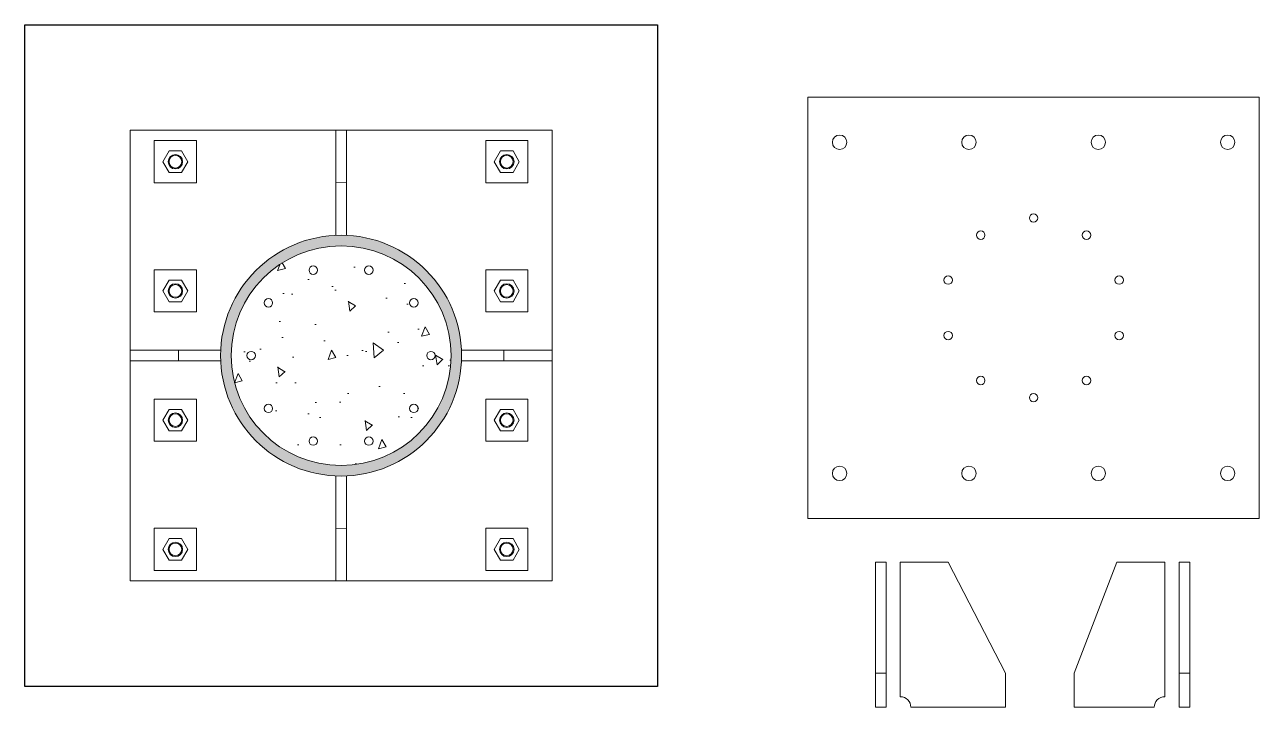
# Model space of a CAD drawing. Header units: millimetres. Extents: x -6949 to 305728, y -55091 to 76684.
# Drawn here: x 19553 to 21894, y -55010 to -53714 of the extents above; entities that cross this region are included whole.
import ezdxf

# ---------------------------------------------------------------- set-up
doc = ezdxf.new("R2010")
doc.units = ezdxf.units.MM
for name, color, linetype, lineweight in [('armatura', 1, 'Continuous', 15), ('bulloni', 5, 'Continuous', 18), ('cemento', 253, 'Continuous', 9), ('piastra', 30, 'Continuous', 18), ('S-COLS', 7, 'Continuous', 18)]:
    doc.layers.add(name, color=color, linetype=linetype, lineweight=lineweight)

# ---------------------------------------------------------------- blocks, each defined once
blk = doc.blocks.new('*U76')
at = {"layer": 'bulloni'}
blk.add_lwpolyline([(-23.7, 0), (-11.8, -20.5), (11.8, -20.5), (23.7, 0), (11.8, 20.5), (-11.8, 20.5)], close=True, dxfattribs=at)
for radius in [13.7, 12]:
    blk.add_circle((0, 0), radius, dxfattribs=at)
blk = doc.blocks.new('*U77')
at = {"color": 0, "linetype": 'ByBlock', "lineweight": -2, "transparency": 16777216}
for p in [(0, 735.9), (0, 490.6), (0, 245.3), (0, 0)]:
    blk.add_blockref('*U76', p, dxfattribs=at)
blk = doc.blocks.new('*U78')
at = {"layer": 'bulloni'}
blk.add_lwpolyline([(-23.7, 0), (-11.8, -20.5), (11.8, -20.5), (23.7, 0), (11.8, 20.5), (-11.8, 20.5)], close=True, dxfattribs=at)
for radius in [13.7, 12]:
    blk.add_circle((0, 0), radius, dxfattribs=at)
blk = doc.blocks.new('*U79')
at = {"color": 0, "linetype": 'ByBlock', "lineweight": -2, "transparency": 16777216}
for p in [(0, 735.9), (0, 490.6), (0, 245.3), (0, 0)]:
    blk.add_blockref('*U78', p, dxfattribs=at)
blk = doc.blocks.new('*U86')
blk.add_circle((0, 0), 8)
blk = doc.blocks.new('*U87')
at = {"layer": 'piastra', "color": 0, "linetype": 'ByBlock', "lineweight": -2, "transparency": 16777216}
for p, rotation in [((17476.4, -55119), 287.9999999999999), ((17581.8, -55119), 251.9999999999999), ((17391.2, -55180.9), 323.9999999999998), ((17667, -55180.9), 215.9999999999999), ((17699.6, -55281.1), 180), ((17391.2, -55381.4), 35.99999999999999), ((17667, -55381.4), 143.9999999999999), ((17476.4, -55443.3), 71.99999999999996), ((17581.8, -55443.3), 108)]:
    blk.add_blockref('*U86', p, dxfattribs=dict(at, rotation=rotation))
blk.add_blockref('*U86', (17358.6, -55281.1), dxfattribs=at)
blk = doc.blocks.new('*U580')
blk.add_circle((0, 0), 8)
blk = doc.blocks.new('*U581')
at = {"layer": 'armatura', "color": 0, "linetype": 'ByBlock', "lineweight": -2, "transparency": 16777216}
for p, rotation in [((17476.4, -55119), 287.9999999999999), ((17581.8, -55119), 251.9999999999999), ((17391.2, -55180.9), 323.9999999999998), ((17667, -55180.9), 215.9999999999999), ((17699.6, -55281.1), 180), ((17391.2, -55381.4), 35.99999999999999), ((17667, -55381.4), 143.9999999999999), ((17476.4, -55443.3), 71.99999999999996), ((17581.8, -55443.3), 108)]:
    blk.add_blockref('*U580', p, dxfattribs=dict(at, rotation=rotation))
blk.add_blockref('*U580', (17358.6, -55281.1), dxfattribs=at)
blk = doc.blocks.new('*U582')
at = {"true_color": 0xc7c8ca}
h = blk.add_hatch(color=9, dxfattribs=at)
h.dxf.hatch_style = 1
h.paths.add_polyline_path([(-228.5, 0, 1), (228.5, 0, 1)])
h.paths.add_polyline_path([(-208.5, 0, -1), (208.5, 0, -1)], flags=16)
h.paths.add_polyline_path([(-145.9, -100.2, -1), (-129.9, -100.2, -1)], flags=0)
h.paths.add_polyline_path([(-178.5, 0, -1), (-162.5, 0, -1)], flags=0)
h.paths.add_polyline_path([(-60.7, -162.2, -1), (-44.7, -162.2, -1)], flags=0)
h.paths.add_polyline_path([(-145.9, 100.2, -1), (-129.9, 100.2, -1)], flags=0)
h.paths.add_polyline_path([(44.7, -162.2, -1), (60.7, -162.2, -1)], flags=0)
h.paths.add_polyline_path([(-60.7, 162.2, -1), (-44.7, 162.2, -1)], flags=0)
h.paths.add_polyline_path([(129.9, -100.2, -1), (145.9, -100.2, -1)], flags=0)
h.paths.add_polyline_path([(44.7, 162.2, -1), (60.7, 162.2, -1)], flags=0)
h.paths.add_polyline_path([(162.5, 0, -1), (178.5, 0, -1)], flags=0)
h.paths.add_polyline_path([(129.9, 100.2, -1), (145.9, 100.2, -1)], flags=0)
blk = doc.blocks.new('*U583')
at = {"layer": 'piastra', "color": 0, "linetype": 'ByBlock', "lineweight": -2, "transparency": 16777216}
blk.add_blockref('*U582', (0, 0), dxfattribs=at)

msp = doc.modelspace()

# ---------------------------------------------------------------- hatches: boundary and pattern name
at = {"layer": 'cemento'}
h = msp.add_hatch(dxfattribs=at)
h.set_pattern_fill('AR-CONC', color=256, angle=48)
h.set_pattern_definition([(98, (-142848.3, -54696.4), (133.75039, 124.72426), [19.05, -209.55]), (43, (-142848.3, -54696.4), (-165.56536, 101.65102), [15.24, -167.64058]), (148.45144, (-142837.16, -54686), (-31.81497, 226.37527), [16.19, -178.09024]), (94.1842, (-142886.06, -54662.4), (212.63082, 173.31918), [28.575, -314.325]), (144.63556, (-142868.34, -54647.96), (-25.01907, 341.98605), [24.285, -267.1356]), (39.18415, (-142886.06, -54662.4), (-25.01907, 341.98605), [22.85997, -251.45973]), (69, (-142859.62, -54652.03), (177.44768, 44.24268), [19.05, -209.55]), (14, (-142859.62, -54652.03), (-95.5247, 169.17366), [15.24, -167.64]), (119.45145, (-142844.84, -54648.34), (81.92298, 213.41634), [16.19, -178.08994]), (85.5, (-142848.306, -54696.4), (-60.76996, 58.873644), [0, -165.608, 0, -170.18, 0, -168.275]), (55.5, (-142848.31, -54696.4), (-29.737594, 116.690575), [0, -97.028, 0, -161.798, 0, -64.135]), (15.5, (-142886.21, -54738.49), (94.985104, 96.93017), [0, -63.5, 0, -198.12, 0, -262.89]), (5.5, (-142903.2, -54757.37), (80.2222, 127.09508), [0, -82.55, 0, -131.572, 0, -186.69])])
h.paths.add_polyline_path([(19944.3045, -54342.0716, 1), (20361.3045, -54342.0716, 1)])
h.paths.add_polyline_path([(20006.8671, -54442.289, -1), (20022.8671, -54442.289, -1)], flags=16)
h.paths.add_polyline_path([(19974.3045, -54342.0716, -1), (19990.3045, -54342.0716, -1)], flags=16)
h.paths.add_polyline_path([(20092.1171, -54504.2268, -1), (20108.1171, -54504.2268, -1)], flags=16)
h.paths.add_polyline_path([(20006.8671, -54241.8543, -1), (20022.8671, -54241.8543, -1)], flags=16)
h.paths.add_polyline_path([(20197.4919, -54504.2268, -1), (20213.4919, -54504.2268, -1)], flags=16)
h.paths.add_polyline_path([(20092.1171, -54179.9165, -1), (20108.1171, -54179.9165, -1)], flags=16)
h.paths.add_polyline_path([(20282.7419, -54442.289, -1), (20298.7419, -54442.289, -1)], flags=16)
h.paths.add_polyline_path([(20197.4919, -54179.9165, -1), (20213.4919, -54179.9165, -1)], flags=16)
h.paths.add_polyline_path([(20315.3045, -54342.0716, -1), (20331.3045, -54342.0716, -1)], flags=16)
h.paths.add_polyline_path([(20282.7419, -54241.8543, -1), (20298.7419, -54241.8543, -1)], flags=16)

# ---------------------------------------------------------------- linework, layer by layer
msp.add_lwpolyline([(19552.8045, -53713.8527), (20752.8045, -53713.8527), (20752.8045, -54969.8527), (19552.8045, -54969.8527)], close=True)
msp.add_lwpolyline([(19924.3045, -54341.8527), (19924.3045, -54341.8527)])
at = {"layer": 'bulloni'}
for points in [[(19798.5545, -54013.9527), (19878.5545, -54013.9527), (19878.5545, -53933.9527), (19798.5545, -53933.9527)], [(20427.0545, -54013.9527), (20507.0545, -54013.9527), (20507.0545, -53933.9527), (20427.0545, -53933.9527)], [(19798.5545, -54259.2527), (19878.5545, -54259.2527), (19878.5545, -54179.2527), (19798.5545, -54179.2527)], [(20427.0545, -54259.2527), (20507.0545, -54259.2527), (20507.0545, -54179.2527), (20427.0545, -54179.2527)], [(19798.5545, -54504.5527), (19878.5545, -54504.5527), (19878.5545, -54424.5527), (19798.5545, -54424.5527)], [(20427.0545, -54504.5527), (20507.0545, -54504.5527), (20507.0545, -54424.5527), (20427.0545, -54424.5527)], [(19798.5545, -54749.8527), (19878.5545, -54749.8527), (19878.5545, -54669.8527), (19798.5545, -54669.8527)], [(20427.0545, -54749.8527), (20507.0545, -54749.8527), (20507.0545, -54669.8527), (20427.0545, -54669.8527)]]:
    msp.add_lwpolyline(points, close=True, dxfattribs=at)
at = {"layer": 'piastra'}
for points in [[(21038.1432, -54651.333), (21038.1432, -53851.333), (21894.1432, -53851.333), (21894.1432, -54651.333), (21038.1432, -54651.333)], [(19752.8045, -53913.8527), (20552.8045, -53913.8527), (20552.8045, -54769.8527), (19752.8045, -54769.8527), (19752.8045, -53913.8527)], [(20142.8045, -54113.5716), (20142.8045, -53913.8527)], [(20162.8045, -54113.5716), (20162.8045, -53913.8527)], [(20142.8045, -54013.8804), (20162.8045, -54013.7122)], [(19924.3045, -54331.8527), (19752.8045, -54331.8527)], [(19844.3045, -54351.8527), (19844.3045, -54331.8527), (19844.3045, -54351.8527), (19844.3045, -54351.8527)], [(20381.3045, -54331.8527), (20552.8045, -54331.8527)], [(20461.3045, -54351.8527), (20461.3045, -54331.8527), (20461.3045, -54351.8527), (20461.3045, -54351.8527)], [(19924.3045, -54351.8527), (19752.8045, -54351.8527)], [(20381.3045, -54351.8527), (20552.8045, -54351.8527)], [(20142.8045, -54570.1338), (20142.8045, -54769.8527)], [(20162.8045, -54570.1338), (20162.8045, -54769.8527)], [(20142.8045, -54669.825), (20162.8045, -54669.9933)], [(21166.4238, -54944.7117), (21186.4238, -54944.7117)], [(21742.2015, -54944.6433), (21762.2015, -54944.6433)]]:
    msp.add_lwpolyline(points, dxfattribs=at)
for points in [[(21166.4238, -54734.1548), (21186.4238, -54734.1548), (21186.4238, -55009.6643), (21166.4238, -55009.6643)], [(21742.2015, -54734.0863), (21762.2015, -54734.0863), (21762.2015, -55009.5958), (21742.2015, -55009.5958)]]:
    msp.add_lwpolyline(points, close=True, dxfattribs=at)
for points in [[(21213.3313, -54734.1548), (21213.3313, -54989.6643, -0.416073612), (21233.3313, -55009.6643), (21412.8626, -55009.6653), (21412.8626, -54944.7117), (21304.0749, -54734.1548)], [(21714.8496, -54734.1548), (21624.1061, -54734.1548), (21543.2864, -54944.7117), (21543.2864, -55009.6643), (21694.8496, -55009.6643, -0.416073612), (21714.8496, -54989.6643)]]:
    msp.add_lwpolyline(points, format="xyb", close=True, dxfattribs=at)
for centre in [(21098.2432, -53937.083), (21343.5432, -53937.083), (21588.8432, -53937.083), (21834.1432, -53937.083), (21098.2432, -54565.583), (21343.5432, -54565.583), (21588.8432, -54565.583), (21834.1432, -54565.583)]:
    msp.add_circle(centre, 13.6667, dxfattribs=at)
at = {"layer": 'S-COLS'}
for radius in [228.5, 208.5]:
    msp.add_circle((20152.8045, -54342.0716), radius, dxfattribs=at)

# ---------------------------------------------------------------- block references
msp.add_blockref('*U77', (19838.5545, -54709.8527))
at = {"xscale": -1}
msp.add_blockref('*U79', (20467.0545, -54709.8527), dxfattribs=at)
at = {"layer": 'armatura'}
msp.add_blockref('*U581', (2623.696, 939.0745), dxfattribs=at)
at = {"layer": 'piastra', "rotation": 90}
msp.add_blockref('*U87', (-33815.0029, -71780.4414), dxfattribs=at)
at = {"layer": 'piastra'}
msp.add_blockref('*U583', (20152.8045, -54342.0716), dxfattribs=at)

doc.saveas('drawing.dxf')
